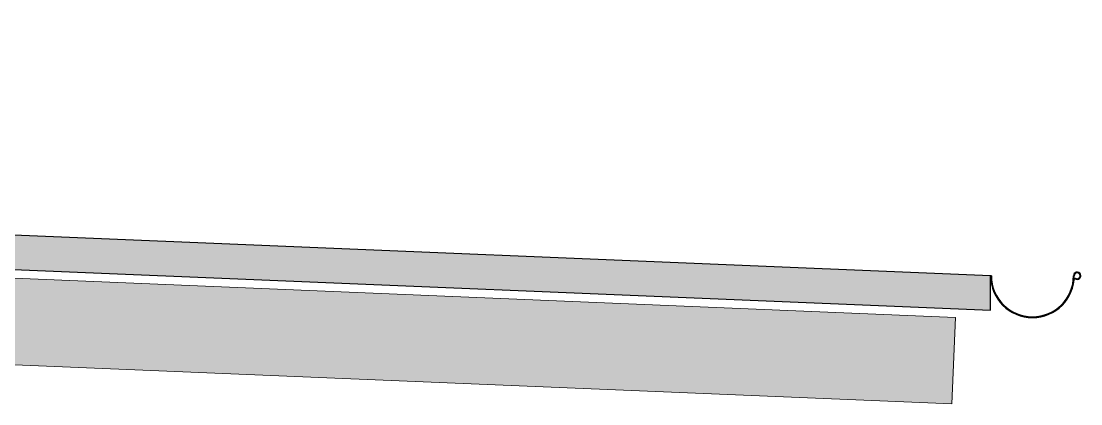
# Model space of a CAD drawing. Header units: inches. Extents: x -23034 to -8288, y -132 to 853.
# Drawn here: x -11859 to -11770.3, y 142.2 to 174.3 of the extents above; entities that cross this region are included whole.
import ezdxf

# ---------------------------------------------------------------- set-up
doc = ezdxf.new("R2010")
doc.units = ezdxf.units.IN
doc.header["$MEASUREMENT"] = 0
for name, color, linetype, lineweight in [('A-ROOF', 132, 'Continuous', 9), ('A-ROOF-MCUT', 132, 'Continuous', 25), ('A-ROOF-OTLN', 132, 'Continuous', 9), ('S-BEAM', 12, 'Continuous', 9)]:
    doc.layers.add(name, color=color, linetype=linetype, lineweight=lineweight)

# ---------------------------------------------------------------- blocks, each defined once
blk = doc.blocks.new('Dimension Lumber - 4x8-1038248-Section 5')
at = {"layer": 'S-BEAM'}
blk.add_hatch(color=256, dxfattribs=at).paths.add_polyline_path([(22879.061, 142.233), (22879.363, 149.477), (22645.356, 159.227), (22645.054, 151.983), (22878.959, 142.237)], flags=0)
at = {"layer": 'S-BEAM', "lineweight": 15}
for p, q in [((22879.363, 149.477), (22645.356, 159.227)), ((22645.054, 151.983), (22879.061, 142.233)), ((22879.061, 142.233), (22879.363, 149.477))]:
    blk.add_line(p, q, dxfattribs=at)

msp = doc.modelspace()

# ---------------------------------------------------------------- hatches: boundary and pattern name
at = {"layer": 'A-ROOF'}
msp.add_hatch(color=256, dxfattribs=at).paths.add_polyline_path([(-11777.82074, 150.08398), (-11777.82074, 152.96148), (-12289.94574, 174.30002), (-12289.94574, 171.42253), (-11781.16437, 150.2233)], flags=0)
at = {"layer": 'A-ROOF-OTLN'}
h = msp.add_hatch(color=256, dxfattribs=at)
h.paths.add_polyline_path([(-11773.71297, 149.51465), (-11772.57074, 149.93039), (-11771.63958, 150.71172), (-11771.03181, 151.76441), (-11771.09054, 151.78578), (-11771.68746, 150.7519), (-11772.60199, 149.98452), (-11773.72382, 149.5762), (-11774.91765, 149.5762), (-11776.03949, 149.98452), (-11776.95401, 150.7519), (-11777.55093, 151.78578), (-11777.60966, 151.76441), (-11777.00189, 150.71172), (-11776.07074, 149.93039), (-11774.9285, 149.51465)], flags=0)
h.paths.add_polyline_path([(-11770.36047, 153.072), (-11770.41011, 153.21763), (-11770.63416, 153.19816)], flags=0)
h.paths.add_polyline_path([(-11770.41923, 152.77642), (-11770.27246, 152.93639), (-11770.36047, 153.072)], flags=0)

# ---------------------------------------------------------------- linework, layer by layer
at = {"layer": 'A-ROOF', "lineweight": 25}
for p, q in [((-11777.82074, 152.96148), (-12289.94574, 174.30002)), ((-11971.82074, 158.16732), (-11777.82074, 150.08398)), ((-11777.82074, 150.08398), (-11777.82074, 152.96148))]:
    msp.add_line(p, q, dxfattribs=at)
at = {"layer": 'A-ROOF-MCUT'}
for p, q in [((-11777.75824, 152.96148), (-11777.82074, 152.96148)), ((-11770.72036, 152.76453), (-11770.76499, 152.7199))]:
    msp.add_line(p, q, dxfattribs=at)
for centre, radius, start, end in [((-11774.32074, 152.96148), 3.5, 180, 360), ((-11774.32074, 152.96148), 3.4375, 180, 0), ((-11770.57733, 152.96148), 0.3059, 232.1590092, 180), ((-11770.57733, 152.96148), 0.2434, 234.0109671, 180)]:
    msp.add_arc(centre, radius, start, end, dxfattribs=at)

# ---------------------------------------------------------------- block references
at = {"layer": 'S-BEAM'}
msp.add_blockref('Dimension Lumber - 4x8-1038248-Section 5', (-34660.12355, 0), dxfattribs=at)

doc.saveas('drawing.dxf')
